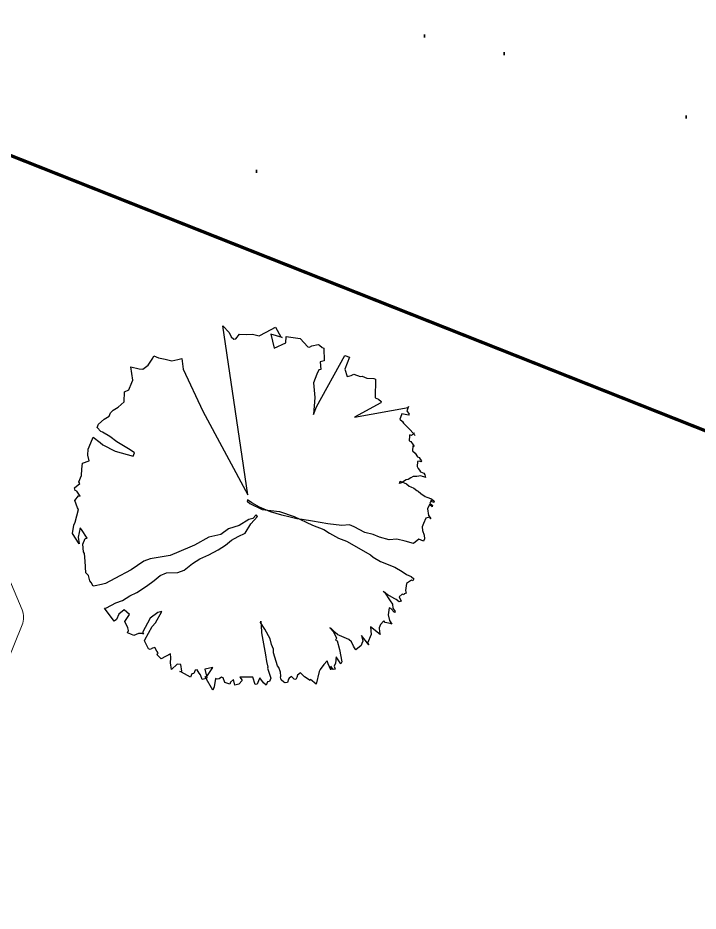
# Model space of a CAD drawing. Header units: millimetres. Extents: x 111 to 1506, y 14 to 566.
# Drawn here: x 270.449 to 273.915, y 102.662 to 107.213 of the extents above; entities that cross this region are included whole.
import ezdxf

# ---------------------------------------------------------------- set-up
doc = ezdxf.new("R2010")
doc.units = ezdxf.units.MM
doc.layers.add('fer', color=8, linetype='Continuous')
doc.layers.add('PLUMA 0.05', color=240, linetype='Continuous', lineweight=5)

# ---------------------------------------------------------------- blocks, each defined once
blk = doc.blocks.new('ala')
at = {"layer": 'PLUMA 0.05', "color": 25}
blk.add_lwpolyline([(1563.8725, 60.9364), (1563.8725, 59.8792, -0.198912), (1563.8432, 59.8085), (1563.0143, 58.9796, -0.198912), (1562.9436, 58.9503), (1561.8865, 58.9503, -0.198912), (1561.8157, 58.9796), (1560.9868, 59.8085, -0.198912), (1560.9575, 59.8792), (1560.9575, 60.9364, -0.198912), (1560.9868, 61.0071), (1561.8157, 61.836, -0.198912), (1561.8865, 61.8653), (1562.9436, 61.8653, -0.198912), (1563.0143, 61.836), (1563.8432, 61.0071, -0.198912)], format="xyb", close=True, dxfattribs=at)
blk = doc.blocks.new('tr')
at = {"layer": 'fer', "color": 97}
for p, q in [((1378.7648, 206.7174), (1378.7707, 206.7347)), ((1378.7648, 206.7174), (1378.7707, 206.7347)), ((1378.7707, 206.7347), (1378.7827, 206.7347)), ((1378.7707, 206.7347), (1378.7707, 206.7347)), ((1378.7707, 206.7347), (1378.7827, 206.7347)), ((1378.7707, 206.7347), (1378.7707, 206.7347)), ((1378.7827, 206.7347), (1378.7827, 206.7261)), ((1378.7827, 206.7347), (1378.7827, 206.7261)), ((1378.3601, 206.6654), (1378.3661, 206.6827)), ((1378.3601, 206.6654), (1378.3661, 206.6827)), ((1378.3661, 206.6827), (1378.372, 206.6827)), ((1378.3661, 206.6827), (1378.372, 206.6827)), ((1378.372, 206.6827), (1378.372, 206.6741)), ((1378.372, 206.6827), (1378.372, 206.6741)), ((1378.3839, 206.6654), (1378.3899, 206.6827)), ((1378.3839, 206.6654), (1378.3899, 206.6827)), ((1378.3958, 206.6827), (1378.3899, 206.6654)), ((1378.3899, 206.6827), (1378.3958, 206.6827)), ((1378.3958, 206.6827), (1378.3899, 206.6654)), ((1378.3899, 206.6827), (1378.3958, 206.6827)), ((1378.4137, 206.6654), (1378.4434, 206.6827)), ((1378.4137, 206.6654), (1378.4434, 206.6827)), ((1378.4434, 206.6827), (1378.4494, 206.6914)), ((1378.4434, 206.6827), (1378.4494, 206.6914)), ((1378.4553, 206.7001), (1378.4494, 206.6914)), ((1378.4494, 206.6914), (1378.4553, 206.7001)), ((1378.4553, 206.7001), (1378.4494, 206.6914)), ((1378.4494, 206.6914), (1378.4553, 206.7001)), ((1378.4494, 206.6914), (1378.4613, 206.6741)), ((1378.4494, 206.6914), (1378.4613, 206.6741)), ((1378.5089, 206.6741), (1378.5268, 206.6827)), ((1378.5089, 206.6741), (1378.5268, 206.6827)), ((1378.5268, 206.6827), (1378.5446, 206.7001)), ((1378.5268, 206.6827), (1378.5446, 206.7001)), ((1378.5446, 206.7001), (1378.5625, 206.7087)), ((1378.5446, 206.7001), (1378.5625, 206.7087)), ((1378.5446, 206.7001), (1378.5446, 206.7001)), ((1378.5446, 206.7001), (1378.5446, 206.7001)), ((1378.5625, 206.7087), (1378.5744, 206.7087)), ((1378.5625, 206.7087), (1378.5625, 206.7087)), ((1378.5625, 206.7087), (1378.5744, 206.7087)), ((1378.5625, 206.7087), (1378.5625, 206.7087)), ((1378.5744, 206.7087), (1378.5744, 206.6827)), ((1378.5744, 206.7087), (1378.5744, 206.7087)), ((1378.5744, 206.7087), (1378.5744, 206.6827)), ((1378.5744, 206.7087), (1378.5744, 206.7087)), ((1378.5744, 206.6827), (1378.6041, 206.6654)), ((1378.5744, 206.6827), (1378.6041, 206.6654)), ((1378.7588, 206.6654), (1378.7648, 206.6914)), ((1378.7588, 206.6654), (1378.7648, 206.6914)), ((1378.7648, 206.6914), (1378.7648, 206.7174)), ((1378.7648, 206.6914), (1378.7648, 206.7174)), ((1378.7827, 206.7261), (1378.8065, 206.7087)), ((1378.7827, 206.7261), (1378.7827, 206.7261)), ((1378.7827, 206.7261), (1378.8065, 206.7087)), ((1378.7827, 206.7261), (1378.7827, 206.7261)), ((1378.8065, 206.7087), (1378.8422, 206.7174)), ((1378.8065, 206.7087), (1378.8422, 206.7174)), ((1378.8422, 206.7174), (1378.8541, 206.7261)), ((1378.8422, 206.7174), (1378.8541, 206.7261)), ((1378.8541, 206.7261), (1378.86, 206.7174)), ((1378.8541, 206.7261), (1378.8541, 206.7261)), ((1378.8541, 206.7261), (1378.86, 206.7174)), ((1378.8541, 206.7261), (1378.8541, 206.7261)), ((1378.86, 206.7174), (1378.866, 206.7174)), ((1378.86, 206.7174), (1378.866, 206.7174)), ((1378.866, 206.7174), (1378.866, 206.7087)), ((1378.866, 206.7174), (1378.866, 206.7087)), ((1378.866, 206.7087), (1378.8838, 206.7001)), ((1378.866, 206.7087), (1378.8838, 206.7001)), ((1378.8838, 206.7001), (1378.9017, 206.7174)), ((1378.8838, 206.7001), (1378.9017, 206.7174)), ((1378.9017, 206.6827), (1378.8957, 206.6394)), ((1378.9017, 206.6827), (1378.8957, 206.6394)), ((1378.9017, 206.7174), (1378.9076, 206.7087)), ((1378.9017, 206.7174), (1378.9076, 206.7087)), ((1378.9076, 206.7087), (1378.9017, 206.6914)), ((1378.9076, 206.7087), (1378.9017, 206.6914)), ((1378.9017, 206.6914), (1378.9017, 206.6827)), ((1378.9017, 206.6914), (1378.9017, 206.6827)), ((1378.9195, 206.6654), (1378.9314, 206.6827)), ((1378.9195, 206.6654), (1378.9314, 206.6827)), ((1378.9314, 206.6827), (1378.9493, 206.6914)), ((1378.9314, 206.6827), (1378.9493, 206.6914)), ((1378.9493, 206.6914), (1378.9612, 206.7087)), ((1378.9493, 206.6914), (1378.9612, 206.7087)), ((1378.9671, 206.7087), (1378.9552, 206.6827)), ((1378.9671, 206.7087), (1378.9552, 206.6827)), ((1378.9552, 206.6741), (1378.9909, 206.6827)), ((1378.9552, 206.6827), (1378.9552, 206.6741)), ((1378.9552, 206.6741), (1378.9909, 206.6827)), ((1378.9552, 206.6827), (1378.9552, 206.6741)), ((1378.9612, 206.7087), (1378.9671, 206.7087)), ((1378.9612, 206.7087), (1378.9671, 206.7087)), ((1378.9909, 206.6827), (1379.0147, 206.7001)), ((1378.9909, 206.6827), (1379.0147, 206.7001)), ((1379.0147, 206.7001), (1379.0266, 206.7174)), ((1379.0147, 206.7001), (1379.0266, 206.7174)), ((1379.0266, 206.7174), (1379.0266, 206.7087)), ((1379.0266, 206.7174), (1379.0266, 206.7087)), ((1379.0266, 206.7087), (1379.0326, 206.6827)), ((1379.0266, 206.7087), (1379.0326, 206.6827)), ((1379.0326, 206.6827), (1379.0266, 206.6741)), ((1379.0326, 206.6827), (1379.0266, 206.6741)), ((1379.0981, 206.6827), (1379.0802, 206.6221)), ((1379.0981, 206.6827), (1379.0802, 206.6221)), ((1379.0862, 206.6741), (1379.0981, 206.6827)), ((1379.0862, 206.6741), (1379.0981, 206.6827)), ((1378.3601, 206.6394), (1378.3601, 206.6654)), ((1378.3601, 206.6394), (1378.3601, 206.6654)), ((1378.3601, 206.6307), (1378.3601, 206.6394)), ((1378.3601, 206.6307), (1378.3601, 206.6394)), ((1378.372, 206.6741), (1378.3661, 206.6654)), ((1378.372, 206.6741), (1378.3661, 206.6654)), ((1378.3661, 206.6654), (1378.372, 206.6654)), ((1378.3661, 206.6654), (1378.372, 206.6654)), ((1378.372, 206.6654), (1378.3839, 206.6654)), ((1378.372, 206.6654), (1378.3839, 206.6654)), ((1378.3899, 206.6654), (1378.4137, 206.6654)), ((1378.3899, 206.6654), (1378.4137, 206.6654)), ((1378.4613, 206.6741), (1378.491, 206.6741)), ((1378.4613, 206.6741), (1378.491, 206.6741)), ((1378.491, 206.6741), (1378.5089, 206.6741)), ((1378.491, 206.6741), (1378.5089, 206.6741)), ((1378.6041, 206.6654), (1378.6101, 206.6221)), ((1378.6041, 206.6654), (1378.6101, 206.6221)), ((1378.7529, 206.6221), (1378.7588, 206.6654)), ((1378.7529, 206.6221), (1378.7588, 206.6654)), ((1378.8898, 206.6221), (1378.9195, 206.6654)), ((1378.8898, 206.6221), (1378.9195, 206.6654)), ((1378.8957, 206.6394), (1378.8898, 206.6134)), ((1378.8957, 206.6394), (1378.8898, 206.6134)), ((1379.0266, 206.6741), (1379.0505, 206.6654)), ((1379.0266, 206.6741), (1379.0505, 206.6654)), ((1379.0505, 206.6654), (1379.0683, 206.6654)), ((1379.0505, 206.6654), (1379.0683, 206.6654)), ((1379.0683, 206.6654), (1379.0862, 206.6741)), ((1379.0683, 206.6654), (1379.0862, 206.6741)), ((1379.0802, 206.6221), (1379.1159, 206.6394)), ((1379.0802, 206.6221), (1379.1159, 206.6394)), ((1379.1159, 206.6394), (1379.1635, 206.6394)), ((1379.1159, 206.6394), (1379.1635, 206.6394)), ((1379.1635, 206.6394), (1379.1397, 206.5961)), ((1379.1635, 206.6394), (1379.1397, 206.5961)), ((1379.1695, 206.6481), (1379.1635, 206.6394)), ((1379.1635, 206.6394), (1379.1695, 206.6481)), ((1379.1695, 206.6481), (1379.1635, 206.6394)), ((1379.1635, 206.6394), (1379.1695, 206.6481)), ((1378.259, 206.5874), (1378.2709, 206.5961)), ((1378.259, 206.5874), (1378.2709, 206.5961)), ((1378.2709, 206.5961), (1378.2709, 206.5874)), ((1378.2709, 206.5961), (1378.2709, 206.5874)), ((1378.3482, 206.5874), (1378.3542, 206.6047)), ((1378.3482, 206.5874), (1378.3542, 206.6047)), ((1378.3542, 206.6047), (1378.3601, 206.6307)), ((1378.3542, 206.6047), (1378.3601, 206.6307)), ((1378.6101, 206.6221), (1378.616, 206.5788)), ((1378.6101, 206.6221), (1378.616, 206.5788)), ((1378.7529, 206.5441), (1378.7529, 206.6221)), ((1378.7529, 206.5441), (1378.7529, 206.6221)), ((1378.8898, 206.6134), (1378.8898, 206.6221)), ((1378.8898, 206.6134), (1378.8898, 206.6221)), ((1379.1397, 206.5961), (1379.1635, 206.6134)), ((1379.1397, 206.5961), (1379.1635, 206.6134)), ((1379.1635, 206.6134), (1379.1754, 206.6134)), ((1379.1635, 206.6134), (1379.1754, 206.6134)), ((1379.1754, 206.6134), (1379.1873, 206.6134)), ((1379.1754, 206.6134), (1379.1873, 206.6134)), ((1379.1873, 206.6134), (1379.2171, 206.5961)), ((1379.1873, 206.6134), (1379.2171, 206.5961)), ((1379.2171, 206.5961), (1379.2111, 206.5874)), ((1379.2171, 206.5961), (1379.2111, 206.5874)), ((1378.2411, 206.5441), (1378.2471, 206.5528)), ((1378.2411, 206.5441), (1378.2471, 206.5528)), ((1378.2471, 206.5528), (1378.253, 206.5614)), ((1378.2471, 206.5528), (1378.253, 206.5614)), ((1378.253, 206.5788), (1378.259, 206.5874)), ((1378.253, 206.5788), (1378.259, 206.5874)), ((1378.253, 206.5614), (1378.253, 206.5788)), ((1378.253, 206.5614), (1378.253, 206.5788)), ((1378.259, 206.5874), (1378.259, 206.5874)), ((1378.259, 206.5874), (1378.259, 206.5874)), ((1378.2709, 206.5874), (1378.2709, 206.5788)), ((1378.2709, 206.5874), (1378.2709, 206.5788)), ((1378.2709, 206.5788), (1378.2709, 206.5701)), ((1378.2709, 206.5788), (1378.2709, 206.5788)), ((1378.2709, 206.5788), (1378.2709, 206.5701)), ((1378.2709, 206.5788), (1378.2709, 206.5788)), ((1378.2709, 206.5701), (1378.2828, 206.5528)), ((1378.2709, 206.5701), (1378.2828, 206.5528)), ((1378.2828, 206.5528), (1378.2887, 206.5354)), ((1378.2828, 206.5528), (1378.2887, 206.5354)), ((1378.3423, 206.5614), (1378.3482, 206.5788)), ((1378.3423, 206.5614), (1378.3482, 206.5788)), ((1378.3423, 206.5441), (1378.3423, 206.5614)), ((1378.3423, 206.5441), (1378.3423, 206.5614)), ((1378.3482, 206.5788), (1378.3482, 206.5874)), ((1378.3482, 206.5788), (1378.3482, 206.5874)), ((1378.616, 206.5788), (1378.6339, 206.5441)), ((1378.616, 206.5788), (1378.6339, 206.5441)), ((1379.1873, 206.5614), (1379.1814, 206.5441)), ((1379.1873, 206.5614), (1379.1814, 206.5441)), ((1379.2052, 206.5788), (1379.1873, 206.5614)), ((1379.2052, 206.5788), (1379.1873, 206.5614)), ((1379.2111, 206.5874), (1379.2052, 206.5788)), ((1379.2111, 206.5874), (1379.2052, 206.5788)), ((1379.2468, 206.5181), (1379.3004, 206.5528)), ((1379.2468, 206.5181), (1379.3004, 206.5528)), ((1379.3123, 206.5528), (1379.2885, 206.5181)), ((1379.3123, 206.5528), (1379.2885, 206.5181)), ((1379.3004, 206.5528), (1379.3123, 206.5528)), ((1379.3004, 206.5528), (1379.3123, 206.5528)), ((1379.3123, 206.5528), (1379.3123, 206.5528)), ((1379.3123, 206.5528), (1379.3123, 206.5528)), ((1378.1697, 206.4834), (1378.1756, 206.5008)), ((1378.1697, 206.4834), (1378.1756, 206.5008)), ((1378.1756, 206.5008), (1378.1875, 206.5181)), ((1378.1756, 206.5008), (1378.1875, 206.5181)), ((1378.1875, 206.5268), (1378.1935, 206.5354)), ((1378.1875, 206.5268), (1378.1935, 206.5354)), ((1378.1875, 206.5181), (1378.1875, 206.5268)), ((1378.1875, 206.5181), (1378.1875, 206.5268)), ((1378.1935, 206.5354), (1378.1994, 206.5441)), ((1378.1935, 206.5354), (1378.1994, 206.5441)), ((1378.1994, 206.5441), (1378.2054, 206.5441)), ((1378.1994, 206.5441), (1378.2054, 206.5441)), ((1378.2054, 206.5441), (1378.2054, 206.5354)), ((1378.2054, 206.5441), (1378.2054, 206.5441)), ((1378.2054, 206.5441), (1378.2054, 206.5354)), ((1378.2054, 206.5441), (1378.2054, 206.5441)), ((1378.2054, 206.5354), (1378.2113, 206.5268)), ((1378.2054, 206.5354), (1378.2054, 206.5354)), ((1378.2054, 206.5354), (1378.2113, 206.5268)), ((1378.2054, 206.5354), (1378.2054, 206.5354)), ((1378.2113, 206.5268), (1378.2351, 206.5354)), ((1378.2113, 206.5268), (1378.2351, 206.5354)), ((1378.2351, 206.5354), (1378.2411, 206.5441)), ((1378.2351, 206.5354), (1378.2411, 206.5441)), ((1378.2351, 206.5354), (1378.2351, 206.5354)), ((1378.2351, 206.5354), (1378.2351, 206.5354)), ((1378.2887, 206.5354), (1378.3006, 206.5268)), ((1378.2887, 206.5354), (1378.3006, 206.5268)), ((1378.3006, 206.5268), (1378.3125, 206.5181)), ((1378.3006, 206.5268), (1378.3125, 206.5181)), ((1378.3125, 206.5181), (1378.3185, 206.5094)), ((1378.3125, 206.5181), (1378.3185, 206.5094)), ((1378.3185, 206.5094), (1378.3423, 206.4921)), ((1378.3185, 206.5094), (1378.3423, 206.4921)), ((1378.3363, 206.5181), (1378.3423, 206.5354)), ((1378.3363, 206.5181), (1378.3423, 206.5354)), ((1378.3363, 206.4834), (1378.3363, 206.5181)), ((1378.3363, 206.4834), (1378.3363, 206.5181)), ((1378.3423, 206.5441), (1378.3423, 206.5441)), ((1378.3423, 206.5354), (1378.3423, 206.5441)), ((1378.3423, 206.5441), (1378.3423, 206.5441)), ((1378.3423, 206.5354), (1378.3423, 206.5441)), ((1378.6339, 206.5441), (1378.6398, 206.4921)), ((1378.6339, 206.5441), (1378.6398, 206.4921)), ((1378.741, 206.4834), (1378.7469, 206.5008)), ((1378.741, 206.4834), (1378.7469, 206.5008)), ((1378.7469, 206.5008), (1378.7529, 206.5441)), ((1378.7469, 206.5008), (1378.7529, 206.5441)), ((1379.1814, 206.5441), (1379.1814, 206.5181)), ((1379.1814, 206.5441), (1379.1814, 206.5181)), ((1379.1814, 206.5181), (1379.1814, 206.4921)), ((1379.1814, 206.5181), (1379.1814, 206.4921)), ((1379.2111, 206.4921), (1379.2468, 206.5181)), ((1379.2111, 206.4921), (1379.2468, 206.5181)), ((1379.2468, 206.5181), (1379.2468, 206.5181)), ((1379.2468, 206.5181), (1379.2468, 206.5181)), ((1379.2885, 206.5181), (1379.3182, 206.5268)), ((1379.2885, 206.5181), (1379.3182, 206.5268)), ((1379.2885, 206.5181), (1379.2885, 206.5181)), ((1379.2885, 206.5181), (1379.2885, 206.5181)), ((1379.3182, 206.5268), (1379.3361, 206.5268)), ((1379.3182, 206.5268), (1379.3361, 206.5268)), ((1379.3361, 206.5268), (1379.348, 206.5354)), ((1379.3361, 206.5268), (1379.348, 206.5354)), ((1379.3599, 206.5181), (1379.3361, 206.4921)), ((1379.3599, 206.5181), (1379.3361, 206.4921)), ((1379.354, 206.5268), (1379.3421, 206.5094)), ((1379.354, 206.5268), (1379.3421, 206.5094)), ((1379.3421, 206.5094), (1379.3599, 206.5181)), ((1379.3421, 206.5094), (1379.3599, 206.5181)), ((1379.348, 206.5354), (1379.354, 206.5268)), ((1379.348, 206.5354), (1379.354, 206.5268)), ((1378.0745, 206.4314), (1378.0923, 206.4661)), ((1378.0745, 206.4314), (1378.0923, 206.4661)), ((1378.0804, 206.4574), (1378.0983, 206.4488)), ((1378.0804, 206.4574), (1378.0983, 206.4488)), ((1378.128, 206.4574), (1378.1399, 206.4748)), ((1378.128, 206.4574), (1378.1399, 206.4748)), ((1378.128, 206.4574), (1378.128, 206.4574)), ((1378.128, 206.4574), (1378.128, 206.4574)), ((1378.128, 206.4574), (1378.128, 206.4574)), ((1378.128, 206.4488), (1378.128, 206.4574)), ((1378.128, 206.4574), (1378.128, 206.4574)), ((1378.128, 206.4574), (1378.128, 206.4574)), ((1378.128, 206.4574), (1378.128, 206.4574)), ((1378.128, 206.4488), (1378.128, 206.4574)), ((1378.1399, 206.4748), (1378.1459, 206.4834)), ((1378.1399, 206.4748), (1378.1459, 206.4834)), ((1378.1399, 206.4748), (1378.1399, 206.4748)), ((1378.1399, 206.4748), (1378.1399, 206.4748)), ((1378.1459, 206.4748), (1378.1697, 206.4834)), ((1378.1459, 206.4834), (1378.1459, 206.4748)), ((1378.1459, 206.4748), (1378.1697, 206.4834)), ((1378.1459, 206.4834), (1378.1459, 206.4748)), ((1378.3363, 206.4834), (1378.3363, 206.4834)), ((1378.3482, 206.4834), (1378.3363, 206.4834)), ((1378.3363, 206.4834), (1378.3363, 206.4834)), ((1378.3482, 206.4834), (1378.3363, 206.4834)), ((1378.3423, 206.4921), (1378.3482, 206.4834)), ((1378.3423, 206.4921), (1378.3482, 206.4834)), ((1378.6398, 206.4921), (1378.6398, 206.4574)), ((1378.6398, 206.4921), (1378.6398, 206.4574)), ((1378.6398, 206.4574), (1378.6458, 206.4141)), ((1378.6398, 206.4574), (1378.6458, 206.4141)), ((1378.7231, 206.3448), (1378.741, 206.4834)), ((1378.7231, 206.3448), (1378.741, 206.4834)), ((1379.1754, 206.4661), (1379.1635, 206.4401)), ((1379.1754, 206.4661), (1379.1635, 206.4401)), ((1379.1635, 206.4314), (1379.1754, 206.4574)), ((1379.1635, 206.4314), (1379.1754, 206.4574)), ((1379.1754, 206.4574), (1379.1992, 206.4834)), ((1379.1814, 206.4834), (1379.1754, 206.4661)), ((1379.1754, 206.4574), (1379.1992, 206.4834)), ((1379.1814, 206.4834), (1379.1754, 206.4661)), ((1379.1754, 206.4661), (1379.1754, 206.4661)), ((1379.1754, 206.4661), (1379.1754, 206.4661)), ((1379.1814, 206.4921), (1379.1814, 206.4834)), ((1379.1814, 206.4921), (1379.1814, 206.4834)), ((1379.1992, 206.4834), (1379.2111, 206.4834)), ((1379.1992, 206.4834), (1379.2111, 206.4834)), ((1379.2111, 206.4834), (1379.2111, 206.4921)), ((1379.2111, 206.4834), (1379.2111, 206.4921)), ((1379.3361, 206.4921), (1379.3242, 206.4834)), ((1379.3361, 206.4921), (1379.3242, 206.4834)), ((1379.3242, 206.4834), (1379.348, 206.4748)), ((1379.3242, 206.4834), (1379.348, 206.4748)), ((1379.348, 206.4748), (1379.3778, 206.4661)), ((1379.348, 206.4748), (1379.3778, 206.4661)), ((1379.3778, 206.4661), (1379.3897, 206.4661)), ((1379.3778, 206.4661), (1379.3897, 206.4661)), ((1379.3897, 206.4661), (1379.4551, 206.4748)), ((1379.3897, 206.4661), (1379.4551, 206.4748)), ((1379.4551, 206.4748), (1379.4432, 206.4401)), ((1379.4551, 206.4748), (1379.4432, 206.4401)), ((1379.4551, 206.4748), (1379.4551, 206.4748)), ((1379.4551, 206.4748), (1379.4551, 206.4748)), ((1378.0566, 206.3881), (1378.0745, 206.4314)), ((1378.0566, 206.3881), (1378.0745, 206.4314)), ((1378.0983, 206.4488), (1378.0983, 206.4401)), ((1378.0983, 206.4488), (1378.0983, 206.4488)), ((1378.0983, 206.4488), (1378.0983, 206.4401)), ((1378.0983, 206.4488), (1378.0983, 206.4488)), ((1378.0983, 206.4401), (1378.1042, 206.4401)), ((1378.0983, 206.4401), (1378.0983, 206.4401)), ((1378.0983, 206.4401), (1378.1042, 206.4401)), ((1378.0983, 206.4401), (1378.0983, 206.4401)), ((1378.1042, 206.4401), (1378.128, 206.4488)), ((1378.1042, 206.4401), (1378.128, 206.4488)), ((1378.6458, 206.4141), (1378.6398, 206.3534)), ((1378.6458, 206.4141), (1378.6398, 206.3534)), ((1379.1635, 206.4401), (1379.1635, 206.4314)), ((1379.1635, 206.4401), (1379.1635, 206.4314)), ((1379.4492, 206.4401), (1379.4432, 206.4054)), ((1379.4432, 206.4401), (1379.4492, 206.4401)), ((1379.4492, 206.4401), (1379.4432, 206.4054)), ((1379.4432, 206.4401), (1379.4492, 206.4401)), ((1377.9674, 206.3794), (1377.9912, 206.3794)), ((1377.9733, 206.3794), (1377.9674, 206.3794)), ((1377.9674, 206.3794), (1377.9912, 206.3794)), ((1377.9733, 206.3794), (1377.9674, 206.3794)), ((1378.1221, 206.1455), (1377.9733, 206.3794)), ((1378.1221, 206.1455), (1377.9733, 206.3794)), ((1377.9912, 206.3794), (1378.0031, 206.3968)), ((1377.9912, 206.3794), (1378.0031, 206.3968)), ((1378.0031, 206.3968), (1378.009, 206.3968)), ((1378.0031, 206.3968), (1378.009, 206.3968)), ((1378.009, 206.3968), (1378.015, 206.3621)), ((1378.009, 206.3968), (1378.015, 206.3621)), ((1378.0447, 206.3621), (1378.0507, 206.3794)), ((1378.0447, 206.3621), (1378.0507, 206.3794)), ((1378.0507, 206.3794), (1378.0566, 206.3881)), ((1378.0507, 206.3794), (1378.0566, 206.3881)), ((1378.0566, 206.3881), (1378.0566, 206.3881)), ((1378.0566, 206.3881), (1378.0566, 206.3881)), ((1379.4432, 206.4054), (1379.4313, 206.3794)), ((1379.4432, 206.4054), (1379.4313, 206.3794)), ((1379.4313, 206.3794), (1379.4492, 206.3708)), ((1379.4313, 206.3794), (1379.4313, 206.3794)), ((1379.4313, 206.3794), (1379.4492, 206.3708)), ((1379.4313, 206.3794), (1379.4313, 206.3794)), ((1379.4432, 206.4054), (1379.4432, 206.4054)), ((1379.4432, 206.4054), (1379.4432, 206.4054)), ((1379.4492, 206.3708), (1379.4611, 206.3708)), ((1379.4492, 206.3708), (1379.4611, 206.3708)), ((1379.4611, 206.3708), (1379.473, 206.3708)), ((1379.4611, 206.3708), (1379.473, 206.3708)), ((1379.473, 206.3708), (1379.473, 206.3621)), ((1379.473, 206.3708), (1379.473, 206.3621)), ((1378.015, 206.3621), (1378.0209, 206.3621)), ((1378.015, 206.3621), (1378.0209, 206.3621)), ((1378.0209, 206.3621), (1378.0447, 206.3621)), ((1378.0209, 206.3621), (1378.0447, 206.3621)), ((1378.6398, 206.3534), (1378.6398, 206.3274)), ((1378.6398, 206.3534), (1378.6398, 206.3274)), ((1378.6398, 206.3274), (1378.6577, 206.2928)), ((1378.6398, 206.3274), (1378.6577, 206.2928)), ((1378.7231, 206.3014), (1378.7231, 206.3448)), ((1378.7231, 206.3014), (1378.7231, 206.3448)), ((1379.473, 206.3621), (1379.467, 206.3448)), ((1379.473, 206.3621), (1379.467, 206.3448)), ((1379.467, 206.3448), (1379.4789, 206.3361)), ((1379.467, 206.3448), (1379.467, 206.3448)), ((1379.467, 206.3448), (1379.4789, 206.3361)), ((1379.467, 206.3448), (1379.467, 206.3448)), ((1379.4789, 206.3361), (1379.4849, 206.3361)), ((1379.4789, 206.3361), (1379.4849, 206.3361)), ((1379.4849, 206.3361), (1379.5027, 206.3361)), ((1379.4849, 206.3361), (1379.5027, 206.3361)), ((1379.5027, 206.3361), (1379.5087, 206.3274)), ((1379.5027, 206.3361), (1379.5087, 206.3274)), ((1379.5087, 206.3188), (1379.5027, 206.3014)), ((1379.5087, 206.3188), (1379.5027, 206.3014)), ((1379.5087, 206.3274), (1379.5087, 206.3188)), ((1379.5087, 206.3274), (1379.5087, 206.3188)), ((1378.6577, 206.2928), (1378.6755, 206.2235)), ((1378.6577, 206.2928), (1378.6755, 206.2235)), ((1378.7172, 206.2495), (1378.7231, 206.3014)), ((1378.7172, 206.2495), (1378.7231, 206.3014)), ((1379.467, 206.2841), (1379.4492, 206.2668)), ((1379.467, 206.2841), (1379.4492, 206.2668)), ((1379.4849, 206.2928), (1379.467, 206.2841)), ((1379.4849, 206.2928), (1379.467, 206.2841)), ((1379.4908, 206.2928), (1379.4849, 206.2928)), ((1379.4908, 206.2928), (1379.4849, 206.2928)), ((1379.5027, 206.3014), (1379.4908, 206.2928)), ((1379.5027, 206.3014), (1379.4908, 206.2928)), ((1377.9912, 206.2235), (1377.9971, 206.2408)), ((1377.9912, 206.2235), (1377.9971, 206.2408)), ((1377.9971, 206.2408), (1378.0031, 206.2408)), ((1377.9971, 206.2408), (1378.0031, 206.2408)), ((1378.0031, 206.2408), (1378.1221, 206.1455)), ((1378.0031, 206.2408), (1378.1221, 206.1455)), ((1378.7112, 206.2148), (1378.7172, 206.2495)), ((1378.7112, 206.2148), (1378.7172, 206.2495)), ((1379.4432, 206.2581), (1379.3897, 206.2148)), ((1379.4432, 206.2581), (1379.3897, 206.2148)), ((1379.4492, 206.2668), (1379.4432, 206.2581)), ((1379.4492, 206.2668), (1379.4432, 206.2581)), ((1379.473, 206.2148), (1379.5146, 206.2495)), ((1379.473, 206.2148), (1379.5146, 206.2495)), ((1379.5146, 206.2495), (1379.5325, 206.2495)), ((1379.5146, 206.2495), (1379.5325, 206.2495)), ((1379.5325, 206.2495), (1379.5384, 206.2408)), ((1379.5325, 206.2495), (1379.5384, 206.2408)), ((1379.5384, 206.2408), (1379.5563, 206.2408)), ((1379.5384, 206.2408), (1379.5563, 206.2408)), ((1379.5563, 206.2408), (1379.5503, 206.2235)), ((1379.5563, 206.2408), (1379.5503, 206.2235)), ((1377.9019, 206.1715), (1377.9912, 206.2061)), ((1377.9019, 206.1715), (1377.9912, 206.2061)), ((1377.9912, 206.2061), (1377.9912, 206.2235)), ((1377.9912, 206.2061), (1377.9912, 206.2235)), ((1378.6755, 206.2235), (1378.6934, 206.1455)), ((1378.6755, 206.2235), (1378.6934, 206.1455)), ((1378.7112, 206.1541), (1378.7112, 206.2148)), ((1378.7112, 206.1541), (1378.7112, 206.2148)), ((1379.354, 206.1888), (1379.3302, 206.1715)), ((1379.354, 206.1888), (1379.3302, 206.1715)), ((1379.3718, 206.2061), (1379.354, 206.1888)), ((1379.3718, 206.2061), (1379.354, 206.1888)), ((1379.3897, 206.2148), (1379.3718, 206.2061)), ((1379.3897, 206.2148), (1379.3718, 206.2061)), ((1379.4135, 206.1801), (1379.4432, 206.1975)), ((1379.4135, 206.1801), (1379.4432, 206.1975)), ((1379.4432, 206.1975), (1379.467, 206.2148)), ((1379.4432, 206.1975), (1379.467, 206.2148)), ((1379.467, 206.2148), (1379.473, 206.2148)), ((1379.467, 206.2148), (1379.473, 206.2148)), ((1379.5503, 206.2235), (1379.5325, 206.1975)), ((1379.5503, 206.2235), (1379.5325, 206.1975)), ((1379.5325, 206.1975), (1379.5503, 206.1975)), ((1379.5325, 206.1975), (1379.5503, 206.1975)), ((1379.5741, 206.1888), (1379.5444, 206.1628)), ((1379.5741, 206.1888), (1379.5444, 206.1628)), ((1379.5503, 206.1975), (1379.5682, 206.1975)), ((1379.5503, 206.1975), (1379.5682, 206.1975)), ((1379.5682, 206.1975), (1379.5741, 206.1888)), ((1379.5682, 206.1975), (1379.5741, 206.1888)), ((1377.9019, 206.1628), (1377.9019, 206.1715)), ((1377.9019, 206.1628), (1377.9019, 206.1715)), ((1377.9138, 206.1281), (1377.9019, 206.1628)), ((1377.9138, 206.1281), (1377.9019, 206.1628)), ((1378.6934, 206.1455), (1378.7053, 206.0935)), ((1378.6934, 206.1455), (1378.7053, 206.0935)), ((1378.7053, 206.0501), (1378.7112, 206.1541)), ((1378.7053, 206.0501), (1378.7112, 206.1541)), ((1379.3302, 206.1715), (1379.2944, 206.1281)), ((1379.3302, 206.1715), (1379.2944, 206.1281)), ((1379.3182, 206.1195), (1379.4135, 206.1801)), ((1379.3182, 206.1195), (1379.4135, 206.1801)), ((1379.5444, 206.1628), (1379.5682, 206.1021)), ((1379.5444, 206.1628), (1379.5682, 206.1021)), ((1377.9138, 206.1021), (1377.9138, 206.1281)), ((1377.9138, 206.1021), (1377.9138, 206.1281)), ((1377.9197, 206.0935), (1377.9138, 206.1021)), ((1377.9197, 206.0935), (1377.9138, 206.1021)), ((1377.9197, 206.0588), (1377.9197, 206.0935)), ((1377.9197, 206.0588), (1377.9197, 206.0935)), ((1378.7053, 206.0935), (1378.7112, 206.0675)), ((1378.7053, 206.0935), (1378.7112, 206.0675)), ((1379.2647, 206.0935), (1379.2825, 206.1021)), ((1379.2647, 206.0935), (1379.2825, 206.1021)), ((1379.2706, 206.0935), (1379.2647, 206.0935)), ((1379.2706, 206.0935), (1379.2647, 206.0935)), ((1379.2944, 206.1281), (1379.2706, 206.0935)), ((1379.2944, 206.1281), (1379.2706, 206.0935)), ((1379.2825, 206.1021), (1379.3182, 206.1195)), ((1379.2825, 206.1021), (1379.3182, 206.1195)), ((1379.5682, 206.1021), (1379.5741, 206.1108)), ((1379.5682, 206.1021), (1379.5741, 206.1108)), ((1379.5741, 206.1108), (1379.5801, 206.1195)), ((1379.5741, 206.1108), (1379.5801, 206.1195)), ((1379.5801, 206.1195), (1379.6039, 206.1108)), ((1379.5801, 206.1195), (1379.6039, 206.1108)), ((1379.6158, 206.0935), (1379.592, 206.0761)), ((1379.6158, 206.0935), (1379.592, 206.0761)), ((1379.6039, 206.1108), (1379.6158, 206.0935)), ((1379.6039, 206.1108), (1379.6158, 206.0935)), ((1377.9316, 206.0501), (1377.9197, 206.0588)), ((1377.9316, 206.0501), (1377.9197, 206.0588)), ((1377.9435, 206.0328), (1377.9316, 206.0501)), ((1377.9435, 206.0328), (1377.9316, 206.0501)), ((1378.7112, 205.9722), (1378.7053, 206.0501)), ((1378.7112, 205.9722), (1378.7053, 206.0501)), ((1378.7112, 206.0675), (1378.7172, 206.0328)), ((1378.7112, 206.0675), (1378.7172, 206.0328)), ((1379.592, 206.0761), (1379.6099, 206.0675)), ((1379.592, 206.0761), (1379.6099, 206.0675)), ((1379.6099, 206.0675), (1379.6218, 206.0675)), ((1379.6099, 206.0675), (1379.6218, 206.0675)), ((1379.6218, 206.0675), (1379.6218, 206.0415)), ((1379.6218, 206.0675), (1379.6218, 206.0415)), ((1377.8483, 206.0068), (1377.9138, 206.0068)), ((1377.8483, 206.0068), (1377.9138, 206.0068)), ((1377.8483, 206.0068), (1377.8483, 206.0068)), ((1377.8483, 205.9808), (1377.8483, 206.0068)), ((1377.8483, 206.0068), (1377.8483, 206.0068)), ((1377.8483, 205.9808), (1377.8483, 206.0068)), ((1377.9138, 206.0068), (1377.9435, 206.0328)), ((1377.9138, 206.0068), (1377.9435, 206.0328)), ((1378.7172, 206.0328), (1378.7231, 205.9895)), ((1378.7172, 206.0328), (1378.7231, 205.9895)), ((1379.6218, 206.0415), (1379.6039, 206.0241)), ((1379.6218, 206.0415), (1379.6039, 206.0241)), ((1379.6039, 206.0241), (1379.6039, 206.0155)), ((1379.6039, 206.0241), (1379.6039, 206.0155)), ((1379.6039, 206.0155), (1379.6158, 206.0068)), ((1379.6039, 206.0155), (1379.6158, 206.0068)), ((1379.6158, 206.0068), (1379.6218, 205.9981)), ((1379.6158, 206.0068), (1379.6218, 205.9981)), ((1378.1459, 205.9462), (1377.8483, 205.9808)), ((1378.1459, 205.9462), (1377.8483, 205.9808)), ((1377.8483, 205.9808), (1377.8483, 205.9808)), ((1377.8483, 205.9808), (1377.8483, 205.9808)), ((1378.735, 205.8855), (1378.7112, 205.9722)), ((1378.735, 205.8855), (1378.7112, 205.9722)), ((1378.7231, 205.9895), (1378.7291, 205.9288)), ((1378.7231, 205.9895), (1378.7291, 205.9288)), ((1379.5741, 205.9548), (1379.598, 205.9202)), ((1379.6218, 205.9462), (1379.5741, 205.9548)), ((1379.5741, 205.9548), (1379.598, 205.9202)), ((1379.6218, 205.9462), (1379.5741, 205.9548)), ((1379.6218, 205.9895), (1379.6634, 205.9981)), ((1379.6218, 205.9981), (1379.6218, 205.9895)), ((1379.6218, 205.9895), (1379.6634, 205.9981)), ((1379.6218, 205.9981), (1379.6218, 205.9895)), ((1379.6813, 205.9981), (1379.6337, 205.9375)), ((1379.6813, 205.9981), (1379.6337, 205.9375)), ((1379.6634, 205.9981), (1379.6813, 205.9981)), ((1379.6634, 205.9981), (1379.6813, 205.9981)), ((1378.0388, 205.8855), (1378.1042, 205.9202)), ((1378.0388, 205.8855), (1378.1042, 205.9202)), ((1378.1042, 205.9202), (1378.1875, 205.9462)), ((1378.1042, 205.9202), (1378.1875, 205.9462)), ((1378.1875, 205.9462), (1378.1459, 205.9462)), ((1378.1875, 205.9462), (1378.1459, 205.9462)), ((1378.7291, 205.9288), (1378.7291, 205.8682)), ((1378.7291, 205.9288), (1378.7291, 205.8682)), ((1379.598, 205.9202), (1379.6337, 205.9462)), ((1379.598, 205.9202), (1379.6337, 205.9462)), ((1379.6337, 205.9375), (1379.6218, 205.9462)), ((1379.6337, 205.9375), (1379.6218, 205.9462)), ((1379.6337, 205.9115), (1379.6277, 205.9028)), ((1379.6337, 205.9115), (1379.6277, 205.9028)), ((1379.6337, 205.9462), (1379.6396, 205.9462)), ((1379.6337, 205.9462), (1379.6396, 205.9462)), ((1379.6515, 205.9288), (1379.6337, 205.9115)), ((1379.6515, 205.9288), (1379.6337, 205.9115)), ((1379.6337, 205.9115), (1379.6337, 205.9115)), ((1379.6337, 205.9115), (1379.6337, 205.9115)), ((1379.6396, 205.9462), (1379.6515, 205.9288)), ((1379.6396, 205.9462), (1379.6515, 205.9288)), ((1377.8543, 205.8682), (1377.9138, 205.8942)), ((1377.8543, 205.8682), (1377.9138, 205.8942)), ((1377.8543, 205.8682), (1377.8543, 205.8682)), ((1377.8543, 205.8595), (1377.8543, 205.8682)), ((1377.8543, 205.8682), (1377.8543, 205.8682)), ((1377.8543, 205.8595), (1377.8543, 205.8682)), ((1377.9138, 205.8942), (1377.9257, 205.8768)), ((1377.9138, 205.8942), (1377.9257, 205.8768)), ((1377.9257, 205.8768), (1377.9614, 205.8942)), ((1377.9257, 205.8768), (1377.9614, 205.8942)), ((1377.9614, 205.8942), (1377.9674, 205.8855)), ((1377.9614, 205.8942), (1377.9674, 205.8855)), ((1377.9674, 205.8855), (1377.9912, 205.8855)), ((1377.9674, 205.8855), (1377.9912, 205.8855)), ((1377.9912, 205.8855), (1378.0388, 205.8855)), ((1377.9912, 205.8855), (1378.0388, 205.8855)), ((1378.7291, 205.8682), (1378.7231, 205.8248)), ((1378.7291, 205.8682), (1378.7231, 205.8248)), ((1378.7291, 205.8162), (1378.735, 205.8855)), ((1378.7291, 205.8162), (1378.735, 205.8855)), ((1378.7767, 205.8768), (1378.7707, 205.8682)), ((1378.7767, 205.8768), (1378.7707, 205.8682)), ((1378.7707, 205.8682), (1378.7946, 205.8595)), ((1378.7707, 205.8682), (1378.7946, 205.8595)), ((1378.8243, 205.8595), (1378.7767, 205.8768)), ((1378.8243, 205.8595), (1378.7767, 205.8768)), ((1379.6277, 205.9028), (1379.6158, 205.8855)), ((1379.6277, 205.9028), (1379.6158, 205.8855)), ((1379.6158, 205.8855), (1379.6218, 205.8768)), ((1379.6158, 205.8855), (1379.6218, 205.8768)), ((1379.6218, 205.8768), (1379.6396, 205.8768)), ((1379.6218, 205.8768), (1379.6396, 205.8768)), ((1379.6396, 205.8768), (1379.6456, 205.8682)), ((1379.6396, 205.8768), (1379.6456, 205.8682)), ((1379.6456, 205.8682), (1379.6634, 205.8682)), ((1379.6456, 205.8682), (1379.6456, 205.8682)), ((1379.6456, 205.8682), (1379.6634, 205.8682)), ((1379.6456, 205.8682), (1379.6456, 205.8682)), ((1379.6634, 205.8682), (1379.6575, 205.8162)), ((1379.6634, 205.8682), (1379.6575, 205.8162)), ((1377.8483, 205.8422), (1377.8543, 205.8595)), ((1377.8483, 205.8422), (1377.8543, 205.8595)), ((1377.8483, 205.8335), (1377.8483, 205.8422)), ((1377.8483, 205.8335), (1377.8483, 205.8422)), ((1377.8662, 205.8075), (1377.8483, 205.8335)), ((1377.8662, 205.8075), (1377.8483, 205.8335)), ((1378.7231, 205.8248), (1378.7172, 205.7988)), ((1378.7231, 205.8248), (1378.7172, 205.7988)), ((1378.7946, 205.8595), (1378.8065, 205.8422)), ((1378.7946, 205.8595), (1378.8065, 205.8422)), ((1378.8065, 205.8422), (1378.8541, 205.8075)), ((1378.8065, 205.8422), (1378.8541, 205.8075)), ((1378.8779, 205.8508), (1378.8243, 205.8595)), ((1378.8779, 205.8508), (1378.8243, 205.8595)), ((1378.9076, 205.8248), (1378.8779, 205.8508)), ((1378.9076, 205.8248), (1378.8779, 205.8508)), ((1378.9374, 205.7988), (1378.9076, 205.8248)), ((1378.9374, 205.7988), (1378.9076, 205.8248)), ((1377.8543, 205.7382), (1377.8781, 205.7902)), ((1377.8543, 205.7382), (1377.8781, 205.7902)), ((1377.8781, 205.7988), (1377.8662, 205.8075)), ((1377.8781, 205.7988), (1377.8662, 205.8075)), ((1377.8781, 205.7902), (1377.8781, 205.7988)), ((1377.8781, 205.7902), (1377.8781, 205.7988)), ((1378.6934, 205.7902), (1377.9435, 205.3482)), ((1378.6934, 205.7902), (1377.9435, 205.3482)), ((1378.3839, 205.4175), (1378.6934, 205.7902)), ((1378.3839, 205.4175), (1378.6934, 205.7902)), ((1378.7172, 205.7988), (1378.7231, 205.7988)), ((1378.7172, 205.7988), (1378.7231, 205.7988)), ((1378.7231, 205.7988), (1378.7291, 205.8162)), ((1378.7231, 205.7988), (1378.7291, 205.8162)), ((1378.8541, 205.8075), (1378.8898, 205.7642)), ((1378.8541, 205.8075), (1378.8898, 205.7642)), ((1378.9731, 205.7815), (1378.9374, 205.7988)), ((1378.9731, 205.7815), (1378.9374, 205.7988)), ((1379.0088, 205.7555), (1378.9731, 205.7815)), ((1379.0088, 205.7555), (1378.9731, 205.7815)), ((1379.6515, 205.8162), (1379.6218, 205.7988)), ((1379.6515, 205.8162), (1379.6218, 205.7988)), ((1379.6218, 205.7988), (1379.6277, 205.7815)), ((1379.6218, 205.7988), (1379.6277, 205.7815)), ((1379.6277, 205.7815), (1379.6634, 205.7642)), ((1379.6277, 205.7815), (1379.6634, 205.7642)), ((1379.6575, 205.8075), (1379.6515, 205.8162)), ((1379.6575, 205.8075), (1379.6515, 205.8162)), ((1379.6575, 205.8162), (1379.6575, 205.8075)), ((1379.6575, 205.8162), (1379.6575, 205.8075)), ((1377.8721, 205.6688), (1377.8543, 205.7382)), ((1377.8721, 205.6688), (1377.8543, 205.7382)), ((1378.8898, 205.7642), (1378.9314, 205.7382)), ((1378.8898, 205.7642), (1378.9314, 205.7382)), ((1378.9314, 205.7382), (1378.9671, 205.6862)), ((1378.9314, 205.7382), (1378.9671, 205.6862)), ((1379.0505, 205.7208), (1379.0088, 205.7555)), ((1379.0505, 205.7208), (1379.0088, 205.7555)), ((1379.6099, 205.7382), (1379.592, 205.7295)), ((1379.6099, 205.7382), (1379.592, 205.7295)), ((1379.592, 205.7295), (1379.6337, 205.6948)), ((1379.592, 205.7295), (1379.6337, 205.6948)), ((1379.6337, 205.7468), (1379.6099, 205.7382)), ((1379.6337, 205.7468), (1379.6099, 205.7382)), ((1379.6634, 205.7642), (1379.6337, 205.7468)), ((1379.6634, 205.7642), (1379.6337, 205.7468)), ((1379.6634, 205.7642), (1379.6634, 205.7642)), ((1379.6634, 205.7642), (1379.6634, 205.7642)), ((1378.9671, 205.6862), (1379.0326, 205.6342)), ((1378.9671, 205.6862), (1379.0326, 205.6342)), ((1379.0862, 205.6862), (1379.0505, 205.7208)), ((1379.0862, 205.6862), (1379.0505, 205.7208)), ((1379.1219, 205.6602), (1379.0862, 205.6862)), ((1379.1219, 205.6602), (1379.0862, 205.6862)), ((1379.6337, 205.6948), (1379.6218, 205.6688)), ((1379.6337, 205.6948), (1379.6218, 205.6688)), ((1379.6337, 205.6948), (1379.6337, 205.6948)), ((1379.6337, 205.6948), (1379.6337, 205.6948)), ((1377.8483, 205.5995), (1377.884, 205.6429)), ((1377.8483, 205.5995), (1377.884, 205.6429)), ((1377.9019, 205.6775), (1377.8721, 205.6688)), ((1377.9019, 205.6775), (1377.8721, 205.6688)), ((1377.884, 205.6515), (1377.89, 205.5909)), ((1377.884, 205.6515), (1377.884, 205.6515)), ((1377.884, 205.6429), (1377.884, 205.6515)), ((1377.884, 205.6515), (1377.89, 205.5909)), ((1377.884, 205.6515), (1377.884, 205.6515)), ((1377.884, 205.6429), (1377.884, 205.6515)), ((1377.9495, 205.6342), (1377.9019, 205.6775)), ((1377.9495, 205.6342), (1377.9019, 205.6775)), ((1379.1695, 205.6342), (1379.1219, 205.6602)), ((1379.1695, 205.6342), (1379.1219, 205.6602)), ((1379.6039, 205.6602), (1379.592, 205.6429)), ((1379.6039, 205.6602), (1379.592, 205.6429)), ((1379.592, 205.6429), (1379.598, 205.6342)), ((1379.592, 205.6429), (1379.598, 205.6342)), ((1379.6099, 205.6688), (1379.6039, 205.6602)), ((1379.6099, 205.6688), (1379.6039, 205.6602)), ((1379.6158, 205.6688), (1379.6099, 205.6688)), ((1379.6158, 205.6688), (1379.6099, 205.6688)), ((1379.6218, 205.6688), (1379.6158, 205.6688)), ((1379.6218, 205.6688), (1379.6158, 205.6688)), ((1377.89, 205.5649), (1377.8483, 205.5995)), ((1377.89, 205.5649), (1377.8483, 205.5995)), ((1377.89, 205.5909), (1377.9495, 205.6342)), ((1377.89, 205.5909), (1377.9495, 205.6342)), ((1379.0326, 205.6342), (1379.0505, 205.6169)), ((1379.0326, 205.6342), (1379.0505, 205.6169)), ((1379.0505, 205.6169), (1379.1278, 205.5389)), ((1379.0505, 205.6169), (1379.1278, 205.5389)), ((1379.1933, 205.6082), (1379.1695, 205.6342)), ((1379.1933, 205.6082), (1379.1695, 205.6342)), ((1379.2171, 205.5562), (1379.1933, 205.6082)), ((1379.2171, 205.5562), (1379.1933, 205.6082)), ((1379.4075, 205.6082), (1379.4194, 205.5909)), ((1379.473, 205.5995), (1379.4075, 205.6082)), ((1379.4075, 205.6082), (1379.4194, 205.5909)), ((1379.473, 205.5995), (1379.4075, 205.6082)), ((1379.4194, 205.5909), (1379.4611, 205.5649)), ((1379.4194, 205.5909), (1379.4611, 205.5649)), ((1379.4968, 205.5909), (1379.473, 205.5995)), ((1379.4968, 205.5909), (1379.473, 205.5995)), ((1379.5741, 205.5822), (1379.4968, 205.5909)), ((1379.5741, 205.5822), (1379.4968, 205.5909)), ((1379.6099, 205.6169), (1379.5801, 205.5822)), ((1379.6099, 205.6169), (1379.5801, 205.5822)), ((1379.598, 205.6342), (1379.6099, 205.6255)), ((1379.598, 205.6342), (1379.6099, 205.6255)), ((1379.6099, 205.6255), (1379.6099, 205.6169)), ((1379.6099, 205.6255), (1379.6099, 205.6169)), ((1377.9197, 205.5389), (1377.89, 205.5649)), ((1377.9197, 205.5389), (1377.89, 205.5649)), ((1379.2409, 205.5302), (1379.2171, 205.5562)), ((1379.2409, 205.5302), (1379.2171, 205.5562)), ((1379.4611, 205.5649), (1379.5444, 205.5562)), ((1379.4611, 205.5649), (1379.5444, 205.5562)), ((1379.5444, 205.5562), (1379.5503, 205.5649)), ((1379.5444, 205.5562), (1379.5503, 205.5649)), ((1379.5503, 205.5649), (1379.5503, 205.5562)), ((1379.5503, 205.5649), (1379.5503, 205.5562)), ((1379.5503, 205.5562), (1379.5563, 205.5389)), ((1379.5503, 205.5562), (1379.5563, 205.5389)), ((1379.5801, 205.5822), (1379.5741, 205.5822)), ((1379.5801, 205.5822), (1379.5741, 205.5822)), ((1377.9257, 205.5042), (1377.9197, 205.5389)), ((1377.9257, 205.5042), (1377.9197, 205.5389)), ((1377.9376, 205.4782), (1377.9257, 205.5042)), ((1377.9376, 205.4782), (1377.9257, 205.5042)), ((1379.1278, 205.5389), (1379.1814, 205.4522)), ((1379.1278, 205.5389), (1379.1814, 205.4522)), ((1379.2766, 205.5129), (1379.2409, 205.5302)), ((1379.2766, 205.5129), (1379.2409, 205.5302)), ((1379.3182, 205.4869), (1379.2766, 205.5129)), ((1379.3182, 205.4869), (1379.2766, 205.5129)), ((1379.5563, 205.5389), (1379.5741, 205.5215)), ((1379.5563, 205.5389), (1379.5741, 205.5215)), ((1379.5741, 205.5215), (1379.5741, 205.5042)), ((1379.5741, 205.5215), (1379.5741, 205.5042)), ((1379.5741, 205.5042), (1379.5741, 205.4869)), ((1379.5741, 205.5042), (1379.5741, 205.4869)), ((1377.9495, 205.4435), (1377.9376, 205.4782)), ((1377.9495, 205.4435), (1377.9376, 205.4782)), ((1379.3659, 205.4522), (1379.3182, 205.4869)), ((1379.3659, 205.4522), (1379.3182, 205.4869)), ((1379.4849, 205.4609), (1379.473, 205.4262)), ((1379.4849, 205.4609), (1379.473, 205.4262)), ((1379.5265, 205.4522), (1379.4849, 205.4609)), ((1379.5265, 205.4522), (1379.4849, 205.4609)), ((1379.5503, 205.4782), (1379.5265, 205.4522)), ((1379.5503, 205.4782), (1379.5265, 205.4522)), ((1379.5622, 205.4869), (1379.5503, 205.4782)), ((1379.5622, 205.4869), (1379.5503, 205.4782)), ((1379.5503, 205.4782), (1379.5503, 205.4782)), ((1379.5503, 205.4782), (1379.5503, 205.4782)), ((1379.5741, 205.4869), (1379.5622, 205.4869)), ((1379.5741, 205.4869), (1379.5622, 205.4869)), ((1377.9793, 205.4349), (1377.9495, 205.4435)), ((1377.9793, 205.4349), (1377.9495, 205.4435)), ((1377.9614, 205.3915), (1377.9793, 205.4089)), ((1377.9614, 205.3915), (1377.9793, 205.4089)), ((1377.9852, 205.4262), (1377.9793, 205.4349)), ((1377.9852, 205.4262), (1377.9793, 205.4349)), ((1377.9793, 205.4089), (1377.9852, 205.4262)), ((1377.9793, 205.4089), (1377.9852, 205.4262)), ((1378.2232, 205.2442), (1378.3839, 205.4175)), ((1378.2232, 205.2442), (1378.3839, 205.4175)), ((1379.1814, 205.4522), (1379.2052, 205.4262)), ((1379.1814, 205.4522), (1379.2052, 205.4262)), ((1379.2052, 205.4262), (1379.2706, 205.3829)), ((1379.2052, 205.4262), (1379.2706, 205.3829)), ((1379.3956, 205.4262), (1379.3659, 205.4522)), ((1379.3956, 205.4262), (1379.3659, 205.4522)), ((1379.4313, 205.4002), (1379.3956, 205.4262)), ((1379.4313, 205.4002), (1379.3956, 205.4262)), ((1379.473, 205.4262), (1379.5027, 205.4089)), ((1379.473, 205.4262), (1379.5027, 205.4089)), ((1379.5027, 205.4089), (1379.5325, 205.4089)), ((1379.5027, 205.4089), (1379.5325, 205.4089)), ((1379.5325, 205.4089), (1379.5444, 205.4002)), ((1379.5325, 205.4089), (1379.5444, 205.4002)), ((1377.9435, 205.3482), (1377.9614, 205.3915)), ((1377.9435, 205.3482), (1377.9614, 205.3915)), ((1379.2706, 205.3829), (1379.3421, 205.3222)), ((1379.2706, 205.3829), (1379.3421, 205.3222)), ((1379.4551, 205.3742), (1379.4313, 205.4002)), ((1379.4551, 205.3742), (1379.4313, 205.4002)), ((1379.4968, 205.3396), (1379.4551, 205.3742)), ((1379.4968, 205.3396), (1379.4551, 205.3742)), ((1379.5444, 205.4002), (1379.5027, 205.3309)), ((1379.5444, 205.4002), (1379.5027, 205.3309)), ((1377.9435, 205.3482), (1377.9435, 205.3482)), ((1377.9435, 205.3482), (1377.9435, 205.3482)), ((1379.3421, 205.3222), (1379.3837, 205.2876)), ((1379.3421, 205.3222), (1379.3837, 205.2876)), ((1379.5027, 205.3309), (1379.4968, 205.3396)), ((1379.5027, 205.3309), (1379.4968, 205.3396)), ((1379.3837, 205.2876), (1379.3956, 205.2702)), ((1379.3837, 205.2876), (1379.3956, 205.2702)), ((1378.1756, 205.2182), (1378.2232, 205.2442)), ((1378.1756, 205.2182), (1378.2232, 205.2442)), ((1379.3956, 205.2702), (1379.4135, 205.2442)), ((1379.3956, 205.2702), (1379.4135, 205.2442)), ((1379.4194, 205.2356), (1379.4075, 205.2182)), ((1379.4194, 205.2356), (1379.4075, 205.2182)), ((1379.4135, 205.2442), (1379.4194, 205.2356)), ((1379.4135, 205.2442), (1379.4135, 205.2442)), ((1379.4135, 205.2442), (1379.4194, 205.2356)), ((1379.4135, 205.2442), (1379.4135, 205.2442)), ((1378.1756, 205.2182), (1378.1756, 205.2182)), ((1378.1756, 205.2182), (1378.1756, 205.2182)), ((1378.1875, 205.2009), (1378.1756, 205.2182)), ((1378.1756, 205.2182), (1378.1756, 205.2182)), ((1378.1756, 205.2182), (1378.1756, 205.2182)), ((1378.1875, 205.2009), (1378.1756, 205.2182)), ((1378.2054, 205.1749), (1378.1875, 205.2009)), ((1378.2054, 205.1749), (1378.1875, 205.2009)), ((1379.3778, 205.1922), (1379.3718, 205.1749)), ((1379.3778, 205.1922), (1379.3718, 205.1749)), ((1379.4016, 205.2096), (1379.3778, 205.1922)), ((1379.4016, 205.2096), (1379.3778, 205.1922)), ((1379.3778, 205.1922), (1379.3778, 205.1922)), ((1379.3778, 205.1922), (1379.3778, 205.1922)), ((1379.3778, 205.1922), (1379.3778, 205.1922)), ((1379.3778, 205.1922), (1379.3778, 205.1922)), ((1379.4075, 205.2182), (1379.4016, 205.2096)), ((1379.4075, 205.2182), (1379.4016, 205.2096)), ((1378.2113, 205.1402), (1378.2054, 205.1749)), ((1378.2113, 205.1402), (1378.2054, 205.1749)), ((1378.2113, 205.1402), (1378.2113, 205.1402)), ((1378.2173, 205.1056), (1378.2113, 205.1402)), ((1378.2113, 205.1402), (1378.2113, 205.1402)), ((1378.2173, 205.1056), (1378.2113, 205.1402)), ((1378.7053, 205.1489), (1378.6934, 205.0709)), ((1378.7053, 205.1489), (1378.6934, 205.0709)), ((1378.7112, 205.1749), (1378.7053, 205.1489)), ((1378.7112, 205.1749), (1378.7053, 205.1489)), ((1378.7291, 205.1749), (1378.7112, 205.1749)), ((1378.7291, 205.1749), (1378.7112, 205.1749)), ((1378.741, 205.0796), (1378.7291, 205.1749)), ((1378.741, 205.0796), (1378.7291, 205.1749)), ((1379.3182, 205.1489), (1379.2825, 205.1316)), ((1379.3182, 205.1489), (1379.2825, 205.1316)), ((1379.3718, 205.1749), (1379.3182, 205.1489)), ((1379.3718, 205.1749), (1379.3182, 205.1489)), ((1379.3182, 205.1489), (1379.3182, 205.1489)), ((1379.3182, 205.1489), (1379.3182, 205.1489)), ((1378.2173, 205.0796), (1378.2173, 205.1056)), ((1378.2173, 205.0796), (1378.2173, 205.1056)), ((1379.2052, 205.1142), (1379.1754, 205.0709)), ((1379.2052, 205.1142), (1379.1754, 205.0709)), ((1379.2111, 205.1056), (1379.2052, 205.1142)), ((1379.2111, 205.1056), (1379.2052, 205.1142)), ((1379.2409, 205.1056), (1379.2111, 205.1056)), ((1379.2409, 205.1056), (1379.2111, 205.1056)), ((1379.2766, 205.1229), (1379.2409, 205.1056)), ((1379.2766, 205.1229), (1379.2409, 205.1056)), ((1379.2825, 205.1316), (1379.2766, 205.1229)), ((1379.2825, 205.1316), (1379.2766, 205.1229)), ((1378.2292, 205.0796), (1378.2173, 205.0796)), ((1378.2292, 205.0796), (1378.2173, 205.0796)), ((1378.2709, 205.0709), (1378.2292, 205.0796)), ((1378.2709, 205.0709), (1378.2292, 205.0796)), ((1378.3006, 205.0536), (1378.2709, 205.0709)), ((1378.3006, 205.0536), (1378.2709, 205.0709)), ((1378.3066, 205.0363), (1378.3006, 205.0536)), ((1378.3066, 205.0363), (1378.3006, 205.0536)), ((1378.6934, 205.0709), (1378.6815, 205.0276)), ((1378.6934, 205.0709), (1378.6815, 205.0276)), ((1378.735, 205.0103), (1378.741, 205.0796)), ((1378.735, 205.0103), (1378.741, 205.0796)), ((1379.1695, 205.0622), (1379.2171, 205.0709)), ((1379.1754, 205.0709), (1379.1695, 205.0622)), ((1379.1695, 205.0622), (1379.2171, 205.0709)), ((1379.1754, 205.0709), (1379.1695, 205.0622)), ((1379.2468, 205.0882), (1379.2111, 205.0363)), ((1379.2468, 205.0882), (1379.2111, 205.0363)), ((1379.2171, 205.0709), (1379.2468, 205.0882)), ((1379.2171, 205.0709), (1379.2468, 205.0882)), ((1378.3125, 204.9929), (1378.3066, 205.0363)), ((1378.3125, 204.9929), (1378.3066, 205.0363)), ((1378.372, 205.0276), (1378.3125, 204.9929)), ((1378.372, 205.0276), (1378.3125, 204.9929)), ((1378.3839, 205.0276), (1378.372, 205.0276)), ((1378.3839, 205.0276), (1378.372, 205.0276)), ((1378.4256, 205.0276), (1378.3839, 205.0276)), ((1378.4256, 205.0276), (1378.3839, 205.0276)), ((1378.4434, 205.0103), (1378.4256, 205.0276)), ((1378.4434, 205.0103), (1378.4256, 205.0276)), ((1378.491, 205.0276), (1378.4434, 205.0103)), ((1378.491, 205.0276), (1378.4434, 205.0103)), ((1378.5268, 205.0103), (1378.491, 205.0276)), ((1378.5268, 205.0103), (1378.491, 205.0276)), ((1378.5506, 204.9929), (1378.5268, 205.0103)), ((1378.5506, 204.9929), (1378.5268, 205.0103)), ((1378.6815, 205.0276), (1378.6755, 204.9843)), ((1378.6815, 205.0276), (1378.6755, 204.9843)), ((1378.7291, 204.9929), (1378.735, 205.0103)), ((1378.7291, 204.9929), (1378.735, 205.0103)), ((1379.0207, 205.0016), (1379.0028, 204.9756)), ((1379.0207, 205.0016), (1379.0028, 204.9756)), ((1379.0207, 204.9929), (1379.0207, 205.0016)), ((1379.0207, 204.9929), (1379.0207, 205.0016)), ((1379.0802, 205.0103), (1379.0505, 204.9843)), ((1379.0802, 205.0103), (1379.0505, 204.9843)), ((1379.0862, 205.0189), (1379.0802, 205.0103)), ((1379.0862, 205.0189), (1379.0802, 205.0103)), ((1379.1516, 205.0276), (1379.0862, 205.0189)), ((1379.1516, 205.0276), (1379.0862, 205.0189)), ((1379.0862, 205.0189), (1379.0862, 205.0189)), ((1379.0862, 205.0189), (1379.0862, 205.0189)), ((1379.1695, 205.0276), (1379.1516, 205.0276)), ((1379.1695, 205.0276), (1379.1516, 205.0276)), ((1379.2111, 205.0363), (1379.1695, 205.0276)), ((1379.2111, 205.0363), (1379.1695, 205.0276)), ((1378.5684, 204.9843), (1378.5506, 204.9929)), ((1378.5684, 204.9843), (1378.5506, 204.9929)), ((1378.5863, 204.9843), (1378.5684, 204.9843)), ((1378.5863, 204.9843), (1378.5684, 204.9843)), ((1378.6101, 204.9669), (1378.5863, 204.9843)), ((1378.6101, 204.9669), (1378.5863, 204.9843)), ((1378.6458, 204.9496), (1378.6101, 204.9669)), ((1378.6458, 204.9496), (1378.6101, 204.9669)), ((1378.6755, 204.9756), (1378.6636, 204.9496)), ((1378.6755, 204.9756), (1378.6636, 204.9496)), ((1378.6755, 204.9843), (1378.6755, 204.9756)), ((1378.6755, 204.9843), (1378.6755, 204.9756)), ((1378.7172, 204.9496), (1378.7291, 204.9929)), ((1378.7172, 204.9496), (1378.7291, 204.9929)), ((1378.8124, 204.9583), (1378.7827, 204.9496)), ((1378.8124, 204.9583), (1378.7827, 204.9496)), ((1378.8362, 204.9756), (1378.8124, 204.9583)), ((1378.8362, 204.9756), (1378.8124, 204.9583)), ((1378.86, 204.9496), (1378.8362, 204.9756)), ((1378.86, 204.9496), (1378.8362, 204.9756)), ((1378.8898, 204.9583), (1378.86, 204.9496)), ((1378.8898, 204.9583), (1378.86, 204.9496)), ((1378.9195, 204.9669), (1378.8898, 204.9583)), ((1378.9195, 204.9669), (1378.8898, 204.9583)), ((1378.9552, 204.9669), (1378.9195, 204.9669)), ((1378.9552, 204.9669), (1378.9195, 204.9669)), ((1378.9612, 204.9756), (1378.9552, 204.9669)), ((1378.9612, 204.9756), (1378.9552, 204.9669)), ((1378.9909, 204.9583), (1378.9612, 204.9756)), ((1378.9909, 204.9583), (1378.9612, 204.9756)), ((1379.0028, 204.9669), (1378.9909, 204.9583)), ((1379.0028, 204.9669), (1378.9909, 204.9583)), ((1379.0028, 204.9756), (1379.0028, 204.9669)), ((1379.0028, 204.9756), (1379.0028, 204.9669)), ((1379.0505, 204.9843), (1379.0207, 204.9929)), ((1379.0505, 204.9843), (1379.0207, 204.9929)), ((1379.0505, 204.9843), (1379.0505, 204.9843)), ((1379.0505, 204.9843), (1379.0505, 204.9843)), ((1379.0505, 204.9843), (1379.0505, 204.9843)), ((1379.0505, 204.9843), (1379.0505, 204.9843)), ((1378.6636, 204.9496), (1378.6458, 204.9496)), ((1378.6636, 204.9496), (1378.6458, 204.9496)), ((1378.7469, 204.9496), (1378.7172, 204.9496)), ((1378.7469, 204.9496), (1378.7172, 204.9496)), ((1378.7827, 204.9496), (1378.7469, 204.9496)), ((1378.7827, 204.9496), (1378.7469, 204.9496))]:
    blk.add_line(p, q, dxfattribs=at)

msp = doc.modelspace()

# ---------------------------------------------------------------- hatches: boundary and pattern name
at = {"lineweight": 100, "ltscale": 1000}
h = msp.add_hatch(dxfattribs=at)
h.set_pattern_fill('AR-HBONE', color=256, scale=0.046, angle=-22.08523, style=0)
h.set_pattern_definition([(22.914772, (797.12783, 1599.99595), (0.097837146, 0.241122153), [0.552, -0.184]), (112.914772, (797.29731, 1600.0676), (0.097837146, 0.241122153), [0.552, -0.184])])
edge = h.paths.add_edge_path()
edge.add_line((295.08201, 132.30753), (297.74963, 131.63818))
edge.add_line((297.74963, 131.63818), (297.54448, 130.9164))
edge.add_line((297.54448, 130.9164), (248.83294, 99.17733))
edge.add_line((248.83294, 99.17733), (247.06971, 88.40748))
edge.add_line((247.06971, 88.40748), (245.10407, 88.77997))
edge.add_line((245.10407, 88.77997), (247.00179, 100.37129))
edge.add_line((247.00179, 100.37129), (294.89948, 131.58008))
edge.add_line((294.89948, 131.58008), (295.07765, 132.30862))
edge.add_line((295.07765, 132.30862), (297.72701, 131.64385))
h = msp.add_hatch(dxfattribs=at)
h.set_pattern_fill('AR-CONC', color=256, scale=0.43, angle=-112.08523, style=0)
h.set_pattern_definition([(297.91477, (797.1278, 1599.996), (-1.4096564, -2.7564624), [0.3225, -3.5475]), (242.91477, (797.1278, 1599.996), (3.2214265, -0.6632436), [0.258, -2.838]), (348.36622, (797.0104, 1599.7662), (1.81177, -3.419706), [0.274083, -3.014911]), (294.09897, (797.9247, 1599.6726), (-2.384959, -3.984811), [0.48375, -5.32125]), (344.5504, (797.726, 1599.3405), (2.370263, -5.299045), [0.411124, -4.522369]), (239.09894, (797.9247, 1599.6726), (2.370263, -5.299045), [0.387, -4.257]), (268.91477, (797.5638, 1599.355), (-2.5692728, -1.7274413), [0.3225, -3.5475]), (213.91477, (797.5638, 1599.355), (2.495976, -2.1418645), [0.258, -2.838]), (319.36622, (797.3497, 1599.211), (-0.0732965, -3.869306), [0.274083, -3.014911]), (285.41477, (797.1278, 1599.996), (1.306753, -0.5866527), [0, -2.8036, 0, -2.881, 0, -2.84875]), (255.41477, (797.1278, 1599.996), (1.1462153, -1.685858), [0, -1.6426, 0, -2.7391, 0, -1.08575]), (215.41477, (797.4884, 1600.8845), (-0.9529202, -2.0905449), [0, -1.075, 0, -3.354, 0, -4.4505]), (205.41477, (797.65, 1601.283), (-0.5439914, -2.485543), [0, -1.3975, 0, -2.2274, 0, -3.1605])])
h.paths.add_polyline_path([(282.96656, 99.61994), (277.30419, 82.67801), (247.06971, 88.40748), (248.83294, 99.17733), (266.09547, 110.42511), (278.94457, 105.28216)])
h.paths.add_polyline_path([(249.37273, 90.63883), (276.04977, 85.5868), (280.7476, 99.29017), (277.65706, 103.64108), (266.27205, 108.15307), (250.61638, 97.6919)], flags=16)

# ---------------------------------------------------------------- linework, layer by layer
for points in [[(267.07303, 107.83564), (276.58915, 104.0643)], [(267.83981, 107.53176), (276.58915, 104.0643)]]:
    msp.add_lwpolyline(points, dxfattribs=at)

# ---------------------------------------------------------------- block references
at = {"color": 251, "lineweight": 100, "rotation": 247.9147716791316}
msp.add_blockref('ala', (800.39127, 1574.66486), dxfattribs=at)
at = {"lineweight": 100, "rotation": 247.9147716791316}
msp.add_blockref('tr', (599.29849, 1459.6891), dxfattribs=at)

doc.saveas('drawing.dxf')
